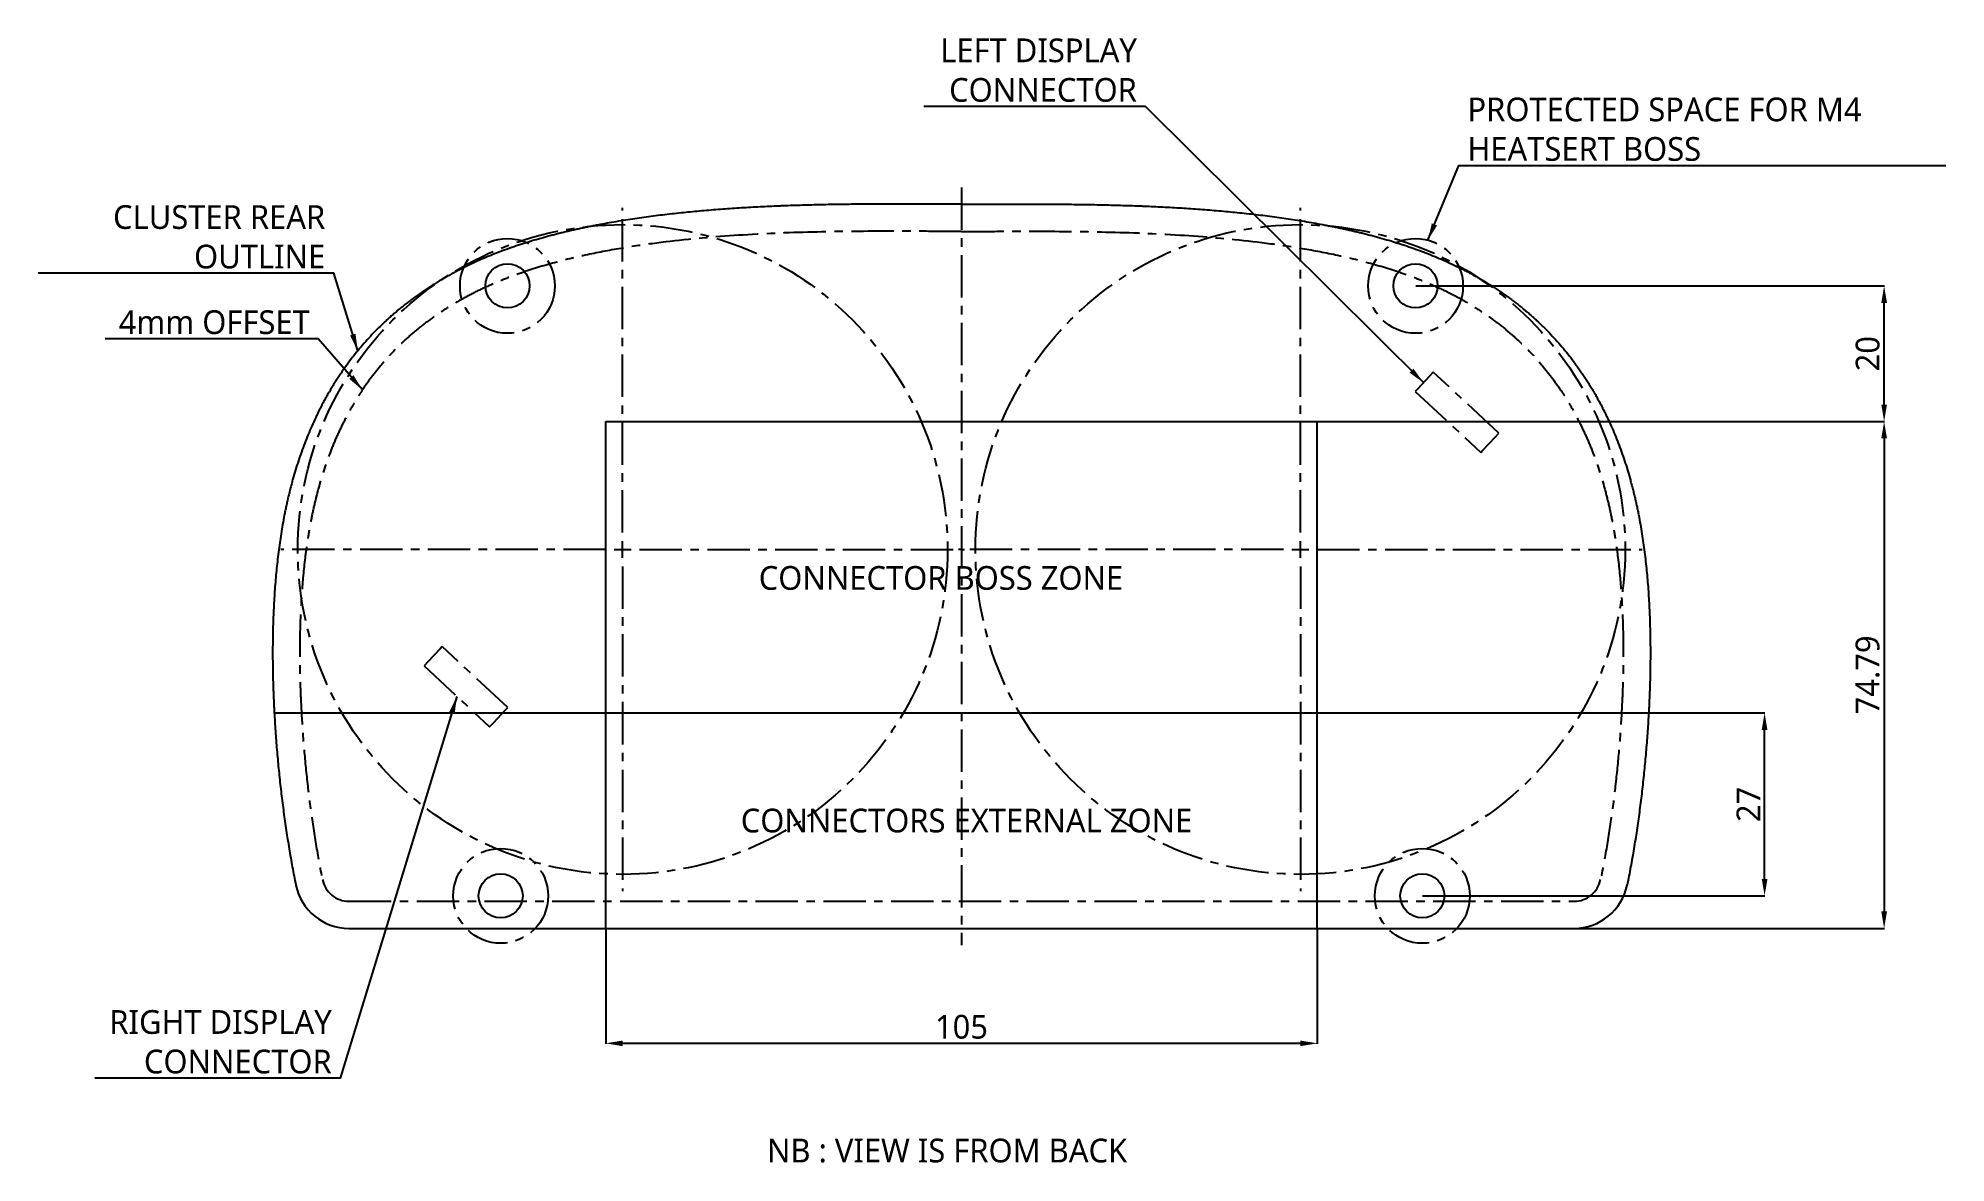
# Model space of a CAD drawing. Extents: x 17 to 298, y 19 to 185.
import ezdxf

# ---------------------------------------------------------------- set-up
doc = ezdxf.new("R2010")
doc.units = 0
doc.header["$LTSCALE"] = 12.7
doc.header["$PDMODE"] = 33
doc.header["$PDSIZE"] = 1
doc.linetypes.add('CENTER', pattern=[0.787402, 0.492126, -0.098425, 0.098425, -0.098425])
doc.layers.get('DEFPOINTS').update_dxf_attribs({"linetype": 'CONTINUOUS'})
for name, color, linetype in [('ANNOTATION_TEXT', 7, 'CONTINUOUS'), ('CENTERLINES', 7, 'CENTER'), ('CENTERMARKS', 7, 'CONTINUOUS'), ('MODELSKETCH_CONSTRUCTION', 7, 'CENTER'), ('MODELSKETCH_VISIBLE', 7, 'CONTINUOUS')]:
    doc.layers.add(name, color=color, linetype=linetype)
doc.styles.add('ONSHAPE-STANDARD-DIMENSION', font='')
doc.styles.add('ONSHAPE-STANDARD-NOTESTYLE', font='NotoSans-Regular.ttf', dxfattribs={"height": 3.5})
doc.styles.get('ONSHAPE-STANDARD-DIMENSION').set_extended_font_data('Noto Sans')
doc.dimstyles.new('ONSHAPE-ISO-25$0', dxfattribs={"dimscale": 0.03937, "dimtxt": 3.5, "dimasz": 2.5, "dimexe": 1.25, "dimexo": 0.625, "dimtad": 1, "dimtxsty": 'ONSHAPE-STANDARD-DIMENSION', "dimcen": 2.5, "dimclrd": 7, "dimclre": 7, "dimclrt": 7, "dimadec": 1, "dimazin": 3, "dimtfac": 1, "dimtmove": 0, "dimatfit": 3})

# ---------------------------------------------------------------- blocks, each defined once
blk = doc.blocks.new('*D1')
at = {"layer": 'ANNOTATION_TEXT', "color": 7}
for p, q in [((254.6, 85.33), (271.73, 85.33)), ((271.68, 60.83), (271.68, 82.83)), ((221.2, 58.33), (271.73, 58.33))]:
    blk.add_line(p, q, dxfattribs=at)
for points in [[(272.1, 82.83), (271.26, 82.83), (271.68, 85.33)], [(271.26, 60.83), (272.1, 60.83), (271.68, 58.33)]]:
    blk.add_solid(points, dxfattribs=at)
at = {"layer": 'DEFPOINTS', "color": 0}
for p in [(254.58, 85.33), (271.68, 85.33), (221.17, 58.33)]:
    blk.add_point(p, dxfattribs=at)
at = {"layer": 'ANNOTATION_TEXT', "color": 7, "insert": (269.29, 71.83), "char_height": 3.5, "attachment_point": 5, "rotation": 90, "style": 'ONSHAPE-STANDARD-DIMENSION'}
blk.add_mtext('27', dxfattribs=at)
blk = doc.blocks.new('*D2')
at = {"layer": 'ANNOTATION_TEXT', "color": 7}
for p, q in [((100.67, 53.52), (100.67, 36.53)), ((205.67, 53.52), (205.67, 36.53)), ((103.17, 36.58), (203.17, 36.58))]:
    blk.add_line(p, q, dxfattribs=at)
for points in [[(103.17, 36.99), (103.17, 36.16), (100.67, 36.58)], [(203.17, 36.16), (203.17, 36.99), (205.67, 36.58)]]:
    blk.add_solid(points, dxfattribs=at)
at = {"layer": 'DEFPOINTS', "color": 0}
for p in [(100.67, 53.54), (205.67, 53.54), (205.67, 36.58)]:
    blk.add_point(p, dxfattribs=at)
at = {"layer": 'ANNOTATION_TEXT', "color": 7, "insert": (153.17, 39), "char_height": 3.5, "attachment_point": 5, "style": 'ONSHAPE-STANDARD-DIMENSION'}
blk.add_mtext('105', dxfattribs=at)
blk = doc.blocks.new('*D3')
at = {"layer": 'ANNOTATION_TEXT', "color": 7}
for p, q in [((205.7, 128.33), (289.37, 128.33)), ((289.32, 125.83), (289.32, 56.04)), ((243.58, 53.54), (289.37, 53.54))]:
    blk.add_line(p, q, dxfattribs=at)
for points in [[(289.74, 125.83), (288.9, 125.83), (289.32, 128.33)], [(288.9, 56.04), (289.74, 56.04), (289.32, 53.54)]]:
    blk.add_solid(points, dxfattribs=at)
at = {"layer": 'DEFPOINTS', "color": 0}
for p in [(205.67, 128.33), (243.56, 53.54), (289.32, 53.54)]:
    blk.add_point(p, dxfattribs=at)
at = {"layer": 'ANNOTATION_TEXT', "color": 7, "insert": (286.89, 90.94), "char_height": 3.5, "attachment_point": 5, "rotation": 90, "style": 'ONSHAPE-STANDARD-DIMENSION'}
blk.add_mtext('74.79', dxfattribs=at)
blk = doc.blocks.new('*D4')
at = {"layer": 'ANNOTATION_TEXT', "color": 7}
for p, q in [((220.2, 148.33), (289.37, 148.33)), ((289.32, 130.83), (289.32, 145.83)), ((205.7, 128.33), (289.37, 128.33))]:
    blk.add_line(p, q, dxfattribs=at)
for points in [[(289.74, 145.83), (288.9, 145.83), (289.32, 148.33)], [(288.9, 130.83), (289.74, 130.83), (289.32, 128.33)]]:
    blk.add_solid(points, dxfattribs=at)
at = {"layer": 'DEFPOINTS', "color": 0}
for p in [(220.17, 148.33), (289.32, 148.33), (205.67, 128.33)]:
    blk.add_point(p, dxfattribs=at)
at = {"layer": 'ANNOTATION_TEXT', "color": 7, "insert": (286.9, 138.33), "char_height": 3.5, "attachment_point": 5, "rotation": 90, "style": 'ONSHAPE-STANDARD-DIMENSION'}
blk.add_mtext('20', dxfattribs=at)

msp = doc.modelspace()

# ---------------------------------------------------------------- linework, layer by layer
at = {"layer": 'ANNOTATION_TEXT'}
for points in [[(221.346, 134.067), (180.309, 174.791), (147.621, 174.791)], [(221.998, 155.093), (226.584, 166.073), (298.427, 166.073)], [(64.088, 138.764), (60.537, 150.198), (16.923, 150.198)], [(64.778, 132.996), (58.25, 140.538), (26.816, 140.538)], [(78.717, 87.765), (61.492, 31.433), (25.266, 31.433)]]:
    msp.add_lwpolyline(points, dxfattribs=at)
for points in [[(223.346, 157.239), (221.998, 155.093), (222.577, 157.56)], [(63.745, 141.275), (64.088, 138.764), (62.949, 141.028)], [(63.457, 135.159), (64.778, 132.996), (62.827, 134.613)], [(219.865, 136.124), (221.346, 134.067), (219.278, 135.532)], [(77.587, 85.496), (78.717, 87.765), (78.384, 85.252)]]:
    msp.add_solid(points, dxfattribs=at)
at = {"layer": 'CENTERLINES'}
msp.add_line((153.174, 162.87), (153.174, 51.042), dxfattribs=at)
at = {"layer": 'CENTERMARKS', "linetype": 'CENTER'}
for p, q in [((103.174, 111.942), (103.174, 159.872)), ((203.174, 111.942), (203.174, 159.872)), ((100.674, 109.442), (52.744, 109.442)), ((105.674, 109.442), (153.604, 109.442)), ((200.674, 109.442), (152.744, 109.442)), ((205.674, 109.442), (253.604, 109.442)), ((103.174, 106.942), (103.174, 59.012)), ((203.174, 106.942), (203.174, 59.012))]:
    msp.add_line(p, q, dxfattribs=at)
at = {"layer": 'CENTERMARKS', "linetype": 'CONTINUOUS'}
for p, q in [((103.174, 108.192), (103.174, 110.692)), ((203.174, 108.192), (203.174, 110.692)), ((101.924, 109.442), (104.424, 109.442)), ((201.924, 109.442), (204.424, 109.442))]:
    msp.add_line(p, q, dxfattribs=at)
at = {"layer": 'MODELSKETCH_CONSTRUCTION'}
for p, q in [((222.799, 135.625), (222.253, 135.039)), ((232.462, 126.612), (222.799, 135.625)), ((220.44, 133.095), (220.139, 132.773)), ((220.139, 132.773), (229.802, 123.76)), ((222.253, 135.039), (220.44, 133.095)), ((229.802, 123.76), (230.103, 124.083)), ((230.103, 124.083), (231.916, 126.027)), ((231.916, 126.027), (232.462, 126.612)), ((76.244, 94.801), (74.431, 92.857)), ((76.545, 95.123), (76.244, 94.801)), ((86.208, 86.111), (76.545, 95.123)), ((74.431, 92.857), (73.885, 92.271)), ((73.885, 92.271), (83.548, 83.259)), ((84.094, 83.844), (85.907, 85.788)), ((85.907, 85.788), (86.208, 86.111)), ((83.548, 83.259), (84.094, 83.844)), ((62.787, 57.542), (243.56, 57.542))]:
    msp.add_line(p, q, dxfattribs=at)
for centre, radius in [((103.174, 109.442), 47.93), ((86.174, 148.335), 7), ((203.174, 109.442), 47.93), ((220.174, 148.335), 7), ((85.174, 58.335), 7), ((221.174, 58.335), 7)]:
    msp.add_circle(centre, radius, dxfattribs=at)
for centre, start, end in [((62.787, 61.542), 191.64948, 270), ((243.56, 61.542), 270, 348.35052)]:
    msp.add_arc(centre, 4, start, end, dxfattribs=at)
for points, knots in [([(153.174, 156.37), (151.318, 156.37), (147.628, 156.387), (140.288, 156.408), (131.163, 156.325), (120.266, 155.877), (111.294, 155.089), (104.202, 154.112), (98.94, 153.171), (93.743, 151.977), (89.556, 150.741), (86.313, 149.579), (83.938, 148.609), (81.615, 147.53), (79.347, 146.336), (77.139, 145.018), (75.026, 143.591), (73.34, 142.304), (72.04, 141.214), (70.782, 140.093), (69.285, 138.63), (67.607, 136.776), (66.044, 134.821), (64.835, 133.107), (63.924, 131.685), (63.048, 130.225), (62.035, 128.356), (60.944, 126.054), (59.647, 122.904), (58.574, 119.642), (57.704, 116.266), (57.154, 113.713), (56.702, 111.143), (56.213, 107.683), (55.793, 103.308), (55.539, 98.001), (55.506, 93.543), (55.575, 89.962), (55.704, 86.368), (55.973, 81.889), (56.454, 76.539), (57.087, 71.22), (57.875, 65.94), (58.515, 62.457), (58.87, 60.734)], [0.58557184, 0.58557184, 0.58557184, 0.58557184, 0.59102915, 0.59648646, 0.60740108, 0.6183157, 0.62923032, 0.63468762, 0.64014493, 0.64560224, 0.65105955, 0.6537882, 0.65651686, 0.65924551, 0.66197417, 0.66470282, 0.66743148, 0.67016013, 0.67152446, 0.67288879, 0.67561744, 0.67834609, 0.68107475, 0.6838034, 0.68516773, 0.68653206, 0.68926071, 0.69198937, 0.69471802, 0.70017533, 0.70290398, 0.70563264, 0.70836129, 0.71108995, 0.71654726, 0.72200457, 0.72746187, 0.73019053, 0.73291918, 0.73837649, 0.7438338, 0.74929111, 0.75474842, 0.76020573, 0.76020573, 0.76020573, 0.76020573]), ([(153.174, 156.37), (155.029, 156.37), (158.719, 156.387), (166.059, 156.408), (175.184, 156.325), (186.081, 155.877), (195.053, 155.089), (202.145, 154.112), (207.407, 153.171), (212.604, 151.977), (216.791, 150.741), (220.034, 149.579), (222.409, 148.609), (224.732, 147.53), (227, 146.336), (229.208, 145.018), (231.321, 143.591), (233.007, 142.304), (234.307, 141.214), (235.565, 140.093), (237.062, 138.63), (238.74, 136.776), (240.303, 134.821), (241.512, 133.107), (242.423, 131.685), (243.299, 130.225), (244.312, 128.356), (245.403, 126.054), (246.7, 122.904), (247.773, 119.642), (248.643, 116.266), (249.193, 113.713), (249.645, 111.143), (250.134, 107.683), (250.554, 103.308), (250.808, 98.001), (250.841, 93.543), (250.772, 89.962), (250.643, 86.368), (250.374, 81.889), (249.893, 76.539), (249.26, 71.22), (248.472, 65.94), (247.832, 62.457), (247.477, 60.734)], [0, 0, 0, 0, 0.00545731, 0.01091462, 0.02182924, 0.03274385, 0.04365847, 0.04911578, 0.05457309, 0.0600304, 0.06548771, 0.06821636, 0.07094501, 0.07367367, 0.07640232, 0.07913098, 0.08185963, 0.08458829, 0.08595261, 0.08731694, 0.0900456, 0.09277425, 0.0955029, 0.09823156, 0.09959589, 0.10096021, 0.10368887, 0.10641752, 0.10914618, 0.11460349, 0.11733214, 0.12006079, 0.12278945, 0.1255181, 0.13097541, 0.13643272, 0.14189003, 0.14461868, 0.14734734, 0.15280465, 0.15826196, 0.16371927, 0.16917657, 0.17463388, 0.17463388, 0.17463388, 0.17463388])]:
    msp.add_open_spline(points, degree=3, knots=knots, dxfattribs=at)
at = {"layer": 'MODELSKETCH_VISIBLE'}
for p, q in [((100.674, 128.335), (205.674, 128.335)), ((100.674, 53.542), (100.674, 128.335)), ((205.674, 53.542), (205.674, 128.335)), ((51.769, 85.335), (254.578, 85.335)), ((62.787, 53.542), (243.56, 53.542)), ((100.674, 53.542), (205.674, 53.542))]:
    msp.add_line(p, q, dxfattribs=at)
for centre in [(86.174, 148.335), (220.174, 148.335), (85.174, 58.335), (221.174, 58.335)]:
    msp.add_circle(centre, 3.25, dxfattribs=at)
for centre, start, end in [((62.787, 61.542), 191.64949, 270), ((243.56, 61.542), 270, 348.35051)]:
    msp.add_arc(centre, 8, start, end, dxfattribs=at)
for points, knots in [([(153.174, 160.37), (152.713, 160.37), (151.792, 160.371), (149.95, 160.376), (147.648, 160.386), (144.885, 160.395), (142.122, 160.397), (139.359, 160.389), (136.597, 160.367), (133.834, 160.328), (131.532, 160.279), (129.69, 160.229), (128.309, 160.186), (127.158, 160.145), (126.237, 160.109), (125.316, 160.07), (124.166, 160.018), (122.327, 159.926), (120.03, 159.791), (117.278, 159.598), (114.53, 159.369), (111.786, 159.103), (109.047, 158.795), (106.769, 158.5), (104.949, 158.239), (103.586, 158.03), (102.225, 157.808), (100.865, 157.571), (99.733, 157.361), (98.829, 157.185), (98.151, 157.049), (97.473, 156.908), (96.909, 156.788), (96.459, 156.689), (96.12, 156.614), (95.782, 156.538), (95.332, 156.434), (94.77, 156.302), (94.097, 156.139), (93.427, 155.971), (92.535, 155.741), (91.424, 155.441), (90.1, 155.061), (88.783, 154.658), (87.476, 154.231), (86.178, 153.78), (84.46, 153.144), (82.764, 152.451), (81.091, 151.697), (80.054, 151.2), (79.232, 150.786), (78.618, 150.468), (78.007, 150.141), (77.501, 149.861), (77.097, 149.633), (76.846, 149.489), (76.645, 149.372), (76.445, 149.255), (76.195, 149.107), (75.896, 148.927), (75.5, 148.685), (75.009, 148.378), (74.425, 148.001), (73.653, 147.487), (72.893, 146.958), (72.145, 146.412), (71.589, 145.994), (71.131, 145.638), (70.768, 145.35), (70.542, 145.168), (70.362, 145.021), (70.227, 144.91), (70.093, 144.799), (69.915, 144.65), (69.693, 144.463), (69.342, 144.161), (68.907, 143.78), (68.394, 143.316), (67.889, 142.844), (67.226, 142.207), (66.418, 141.392), (65.48, 140.388), (64.575, 139.356), (63.701, 138.297), (62.859, 137.211), (62.184, 136.284), (61.66, 135.528), (61.275, 134.955), (60.897, 134.375), (60.589, 133.886), (60.347, 133.492), (60.167, 133.195), (60.019, 132.945), (59.901, 132.745), (59.784, 132.545), (59.639, 132.293), (59.411, 131.89), (59.131, 131.383), (58.805, 130.772), (58.487, 130.157), (58.179, 129.539), (57.779, 128.709), (57.3, 127.664), (56.759, 126.396), (56.25, 125.116), (55.772, 123.823), (55.325, 122.518), (54.907, 121.201), (54.583, 120.094), (54.368, 119.314), (54.249, 118.867), (54.161, 118.531), (54.09, 118.251), (54.033, 118.026), (53.977, 117.801), (53.909, 117.52), (53.801, 117.07), (53.671, 116.507), (53.522, 115.832), (53.38, 115.155), (53.199, 114.253), (52.989, 113.123), (52.762, 111.766), (52.558, 110.406), (52.316, 108.591), (52.064, 106.319), (51.834, 103.586), (51.671, 100.848), (51.567, 98.105), (51.527, 95.815), (51.522, 93.982), (51.53, 92.605), (51.55, 91.228), (51.577, 90.08), (51.604, 89.16), (51.624, 88.586), (51.641, 88.126), (51.659, 87.666), (51.683, 87.091), (51.714, 86.402), (51.76, 85.484), (51.85, 83.88), (52.004, 81.593), (52.229, 78.857), (52.494, 76.128), (52.798, 73.407), (53.141, 70.694), (53.525, 67.988), (53.879, 65.74), (54.186, 63.947), (54.427, 62.604), (54.682, 61.264), (54.86, 60.372), (54.952, 59.926)], [0.58557184, 0.58557184, 0.58557184, 0.58557184, 0.58693617, 0.5883005, 0.59102915, 0.59375781, 0.59648646, 0.59921512, 0.60194377, 0.60467243, 0.60740108, 0.60876541, 0.61012973, 0.61149406, 0.61217622, 0.61285839, 0.61422272, 0.61558704, 0.6183157, 0.62104435, 0.62377301, 0.62650166, 0.62923032, 0.63195897, 0.6333233, 0.63468762, 0.63605195, 0.63741628, 0.63878061, 0.63946277, 0.64014493, 0.6408271, 0.64150926, 0.64185034, 0.64219142, 0.64253251, 0.64287359, 0.64355575, 0.64423791, 0.64492008, 0.64560224, 0.64696657, 0.6483309, 0.64969522, 0.65105955, 0.65242388, 0.6537882, 0.65651686, 0.65788119, 0.65924551, 0.65992768, 0.66060984, 0.661292, 0.66197417, 0.66231525, 0.66265633, 0.66282687, 0.66299741, 0.6633385, 0.66367958, 0.66402066, 0.66470282, 0.66538499, 0.66606715, 0.66743148, 0.66811364, 0.6687958, 0.66947797, 0.66981905, 0.67016013, 0.67033067, 0.67050121, 0.67067175, 0.67084229, 0.67118338, 0.67152446, 0.67220662, 0.67288879, 0.67357095, 0.67425311, 0.67561744, 0.67698177, 0.67834609, 0.67971042, 0.68107475, 0.68243908, 0.68312124, 0.6838034, 0.68448557, 0.68516773, 0.68550881, 0.68584989, 0.68619098, 0.68636152, 0.68653206, 0.68687314, 0.68721422, 0.68789639, 0.68857855, 0.68926071, 0.68994288, 0.69062504, 0.69198937, 0.69335369, 0.69471802, 0.69608235, 0.69744668, 0.698811, 0.70017533, 0.70085749, 0.70119858, 0.70153966, 0.70188074, 0.70205128, 0.70222182, 0.7025629, 0.70290398, 0.70358615, 0.70426831, 0.70495048, 0.70563264, 0.70699697, 0.70836129, 0.70972562, 0.71108995, 0.7138186, 0.71654726, 0.71927591, 0.72200457, 0.72473322, 0.72609755, 0.72746187, 0.7288262, 0.73019053, 0.73087269, 0.73155486, 0.73189594, 0.73223702, 0.73291918, 0.73360135, 0.73428351, 0.73564784, 0.73837649, 0.74110515, 0.7438338, 0.74656246, 0.74929111, 0.75201976, 0.75474842, 0.75611275, 0.75747707, 0.7588414, 0.76020573, 0.76020573, 0.76020573, 0.76020573]), ([(153.174, 160.37), (153.634, 160.37), (154.555, 160.371), (156.397, 160.376), (158.699, 160.386), (161.462, 160.395), (164.225, 160.397), (166.988, 160.389), (169.751, 160.367), (172.513, 160.328), (174.815, 160.279), (176.657, 160.229), (178.038, 160.186), (179.189, 160.145), (180.11, 160.109), (181.031, 160.07), (182.181, 160.018), (184.02, 159.926), (186.317, 159.791), (189.069, 159.598), (191.817, 159.369), (194.561, 159.103), (197.3, 158.795), (199.578, 158.5), (201.398, 158.239), (202.761, 158.03), (204.122, 157.808), (205.482, 157.571), (206.614, 157.361), (207.518, 157.185), (208.196, 157.049), (208.874, 156.908), (209.438, 156.788), (209.888, 156.689), (210.227, 156.614), (210.565, 156.538), (211.015, 156.434), (211.577, 156.302), (212.25, 156.139), (212.92, 155.971), (213.812, 155.741), (214.923, 155.441), (216.247, 155.061), (217.564, 154.658), (218.871, 154.231), (220.169, 153.78), (221.887, 153.144), (223.583, 152.451), (225.256, 151.697), (226.293, 151.2), (227.115, 150.786), (227.729, 150.468), (228.34, 150.141), (228.846, 149.861), (229.25, 149.633), (229.501, 149.489), (229.702, 149.372), (229.903, 149.255), (230.152, 149.107), (230.451, 148.927), (230.847, 148.685), (231.338, 148.378), (231.922, 148.001), (232.694, 147.487), (233.454, 146.958), (234.202, 146.412), (234.758, 145.994), (235.216, 145.638), (235.579, 145.35), (235.805, 145.168), (235.985, 145.021), (236.12, 144.91), (236.254, 144.799), (236.432, 144.65), (236.654, 144.463), (237.005, 144.161), (237.44, 143.78), (237.953, 143.316), (238.458, 142.844), (239.121, 142.207), (239.929, 141.392), (240.867, 140.388), (241.772, 139.356), (242.646, 138.297), (243.488, 137.211), (244.163, 136.284), (244.687, 135.528), (245.072, 134.955), (245.45, 134.375), (245.758, 133.886), (246, 133.492), (246.18, 133.195), (246.328, 132.945), (246.446, 132.745), (246.563, 132.545), (246.708, 132.293), (246.936, 131.89), (247.216, 131.383), (247.542, 130.772), (247.86, 130.157), (248.168, 129.539), (248.568, 128.709), (249.047, 127.664), (249.588, 126.396), (250.097, 125.116), (250.575, 123.823), (251.022, 122.518), (251.44, 121.201), (251.764, 120.094), (251.979, 119.314), (252.098, 118.867), (252.186, 118.531), (252.257, 118.251), (252.314, 118.026), (252.37, 117.801), (252.438, 117.52), (252.546, 117.07), (252.676, 116.507), (252.825, 115.832), (252.967, 115.155), (253.148, 114.253), (253.358, 113.123), (253.585, 111.766), (253.789, 110.406), (254.031, 108.591), (254.283, 106.319), (254.513, 103.586), (254.676, 100.848), (254.78, 98.105), (254.82, 95.815), (254.825, 93.982), (254.817, 92.605), (254.797, 91.228), (254.77, 90.08), (254.743, 89.16), (254.723, 88.586), (254.706, 88.126), (254.688, 87.666), (254.664, 87.091), (254.633, 86.402), (254.587, 85.484), (254.497, 83.88), (254.343, 81.593), (254.118, 78.857), (253.853, 76.128), (253.549, 73.407), (253.206, 70.694), (252.822, 67.988), (252.468, 65.74), (252.161, 63.947), (251.92, 62.604), (251.665, 61.264), (251.487, 60.372), (251.395, 59.926)], [0, 0, 0, 0, 0.00136433, 0.00272865, 0.00545731, 0.00818596, 0.01091462, 0.01364327, 0.01637193, 0.01910058, 0.02182924, 0.02319356, 0.02455789, 0.02592222, 0.02660438, 0.02728654, 0.02865087, 0.0300152, 0.03274385, 0.03547251, 0.03820116, 0.04092982, 0.04365847, 0.04638713, 0.04775145, 0.04911578, 0.05048011, 0.05184443, 0.05320876, 0.05389092, 0.05457309, 0.05525525, 0.05593742, 0.0562785, 0.05661958, 0.05696066, 0.05730174, 0.05798391, 0.05866607, 0.05934823, 0.0600304, 0.06139472, 0.06275905, 0.06412338, 0.06548771, 0.06685203, 0.06821636, 0.07094501, 0.07230934, 0.07367367, 0.07435583, 0.075038, 0.07572016, 0.07640232, 0.07674341, 0.07708449, 0.07725503, 0.07742557, 0.07776665, 0.07810773, 0.07844881, 0.07913098, 0.07981314, 0.08049531, 0.08185963, 0.0825418, 0.08322396, 0.08390612, 0.08424721, 0.08458829, 0.08475883, 0.08492937, 0.08509991, 0.08527045, 0.08561153, 0.08595261, 0.08663478, 0.08731694, 0.08799911, 0.08868127, 0.0900456, 0.09140992, 0.09277425, 0.09413858, 0.0955029, 0.09686723, 0.0975494, 0.09823156, 0.09891372, 0.09959589, 0.09993697, 0.10027805, 0.10061913, 0.10078967, 0.10096021, 0.1013013, 0.10164238, 0.10232454, 0.1030067, 0.10368887, 0.10437103, 0.1050532, 0.10641752, 0.10778185, 0.10914618, 0.1105105, 0.11187483, 0.11323916, 0.11460349, 0.11528565, 0.11562673, 0.11596781, 0.11630889, 0.11647944, 0.11664998, 0.11699106, 0.11733214, 0.1180143, 0.11869647, 0.11937863, 0.12006079, 0.12142512, 0.12278945, 0.12415378, 0.1255181, 0.12824676, 0.13097541, 0.13370407, 0.13643272, 0.13916138, 0.1405257, 0.14189003, 0.14325436, 0.14461868, 0.14530085, 0.14598301, 0.14632409, 0.14666518, 0.14734734, 0.1480295, 0.14871167, 0.15007599, 0.15280465, 0.1555333, 0.15826196, 0.16099061, 0.16371927, 0.16644792, 0.16917657, 0.1705409, 0.17190523, 0.17326956, 0.17463388, 0.17463388, 0.17463388, 0.17463388])]:
    msp.add_open_spline(points, degree=3, knots=knots, dxfattribs=at)

# ---------------------------------------------------------------- texts
at = {"layer": 'ANNOTATION_TEXT', "char_height": 3.5, "style": 'ONSHAPE-STANDARD-NOTESTYLE'}
for s, insert, width, attachment_point in [('LEFT DISPLAY\\P{\\fNoto Sans|b0|i0|c0|p0;\\W0.77256; }CONNECTOR', (179.059, 180.145), 31.43753, 6), ('PROTECTED SPACE FOR M4 HEATSERT BOSS', (227.834, 171.429), 70.59253, 4), ('CLUSTER REAR OUTLINE', (59.287, 155.552), 42.36478, 6), ('4mm OFFSET', (57, 142.957), 30.18392, 6), ('CONNECTOR BOSS ZONE', (123.25, 105.218), 57.59503, 4), ('CONNECTORS EXTERNAL ZONE', (120.598, 69.424), 71.36376, 4), ('RIGHT DISPLAY \\P{\\fNoto Sans|b0|i0|c0|p0;\\W3.95301; }CONNECTOR', (60.242, 36.787), 34.97636, 6), ('NB : VIEW IS FROM BACK', (124.468, 22.515), 56.92745, 1)]:
    msp.add_mtext(s, dxfattribs=dict(at, insert=insert, width=width, attachment_point=attachment_point))

# ---------------------------------------------------------------- dimensions: what is measured, and where the dimension line sits
at = {"layer": 'ANNOTATION_TEXT'}
for base, p1, p2, picture, middle in [((289.321, 148.335), (205.674, 128.335), (220.174, 148.335), '*D4', (289.321, 138.335)), ((289.321, 53.542), (205.674, 128.335), (243.56, 53.542), '*D3', (289.321, 90.938)), ((271.678, 85.335), (221.174, 58.335), (254.578, 85.335), '*D1', (271.678, 71.835))]:
    dim = msp.add_linear_dim(base=base, p1=p1, p2=p2, angle=90, dimstyle='ONSHAPE-ISO-25$0', override={"dimtxt": 88.9, "dimasz": 63.5, "dimgap": 15.875, "dimlfac": 1, "dimlunit": 2, "dimpost": '', "dimtp": 0, "dimtm": 0}, dxfattribs=at)
    dim.commit()
    dim.dimension.update_dxf_attribs({"geometry": picture, "text_midpoint": middle, "dimtype": 160})
dim = msp.add_linear_dim(base=(205.674, 36.578), p1=(100.674, 53.542), p2=(205.674, 53.542), dimstyle='ONSHAPE-ISO-25$0', override={"dimtxt": 88.9, "dimasz": 63.5, "dimgap": 15.875, "dimlfac": 1, "dimlunit": 2, "dimpost": '', "dimtp": 0, "dimtm": 0}, dxfattribs=at)
dim.commit()
dim.dimension.update_dxf_attribs({"geometry": '*D2', "text_midpoint": (153.174, 36.578), "dimtype": 160})

doc.saveas('drawing.dxf')
